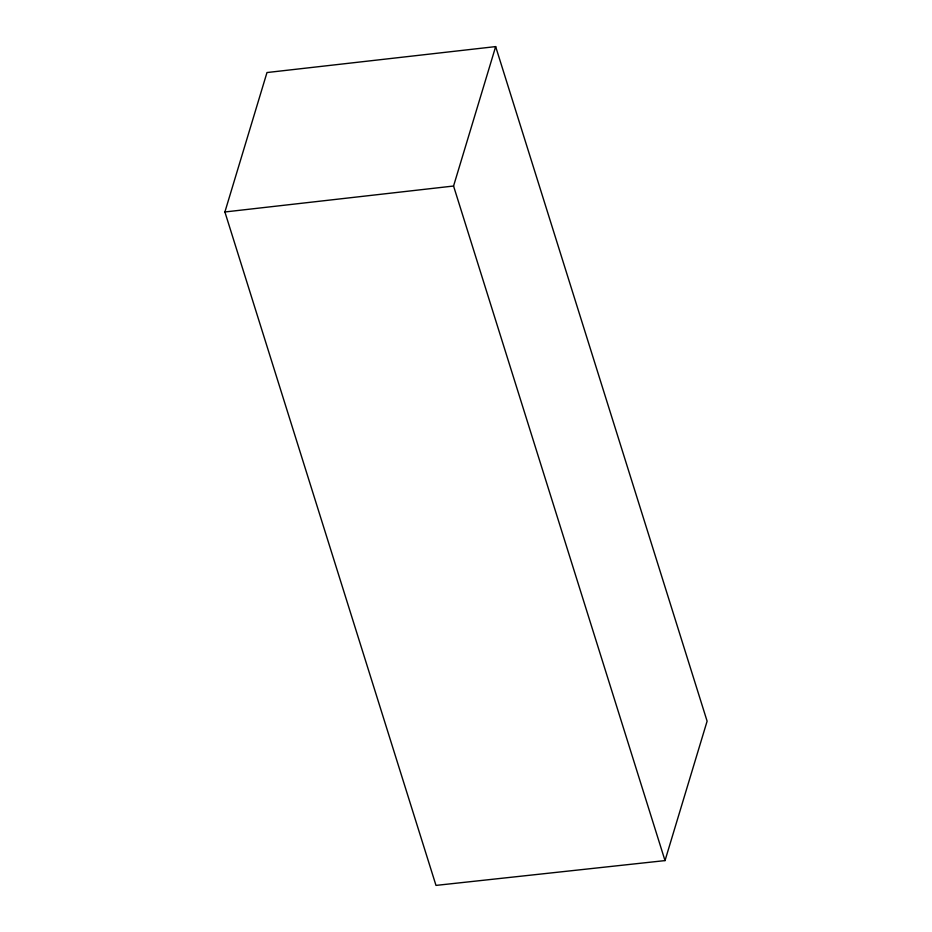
<?xml version="1.0" encoding="UTF-8"?>
<svg xmlns="http://www.w3.org/2000/svg" width="932" height="932" viewBox="0 0 932 932"><rect width="100%" height="100%" fill="white"/><g stroke="black" fill="none" stroke-linecap="round" stroke-linejoin="round"><path stroke-width="1.4" d="M224.892 211.972L266.983 72.545L495.661 46.6L707.108 721.17L665.017 860.597L435.99 885.4L224.892 211.972L453.558 186.027L495.661 46.6M453.558 186.027L665.017 860.597"/></g></svg>
